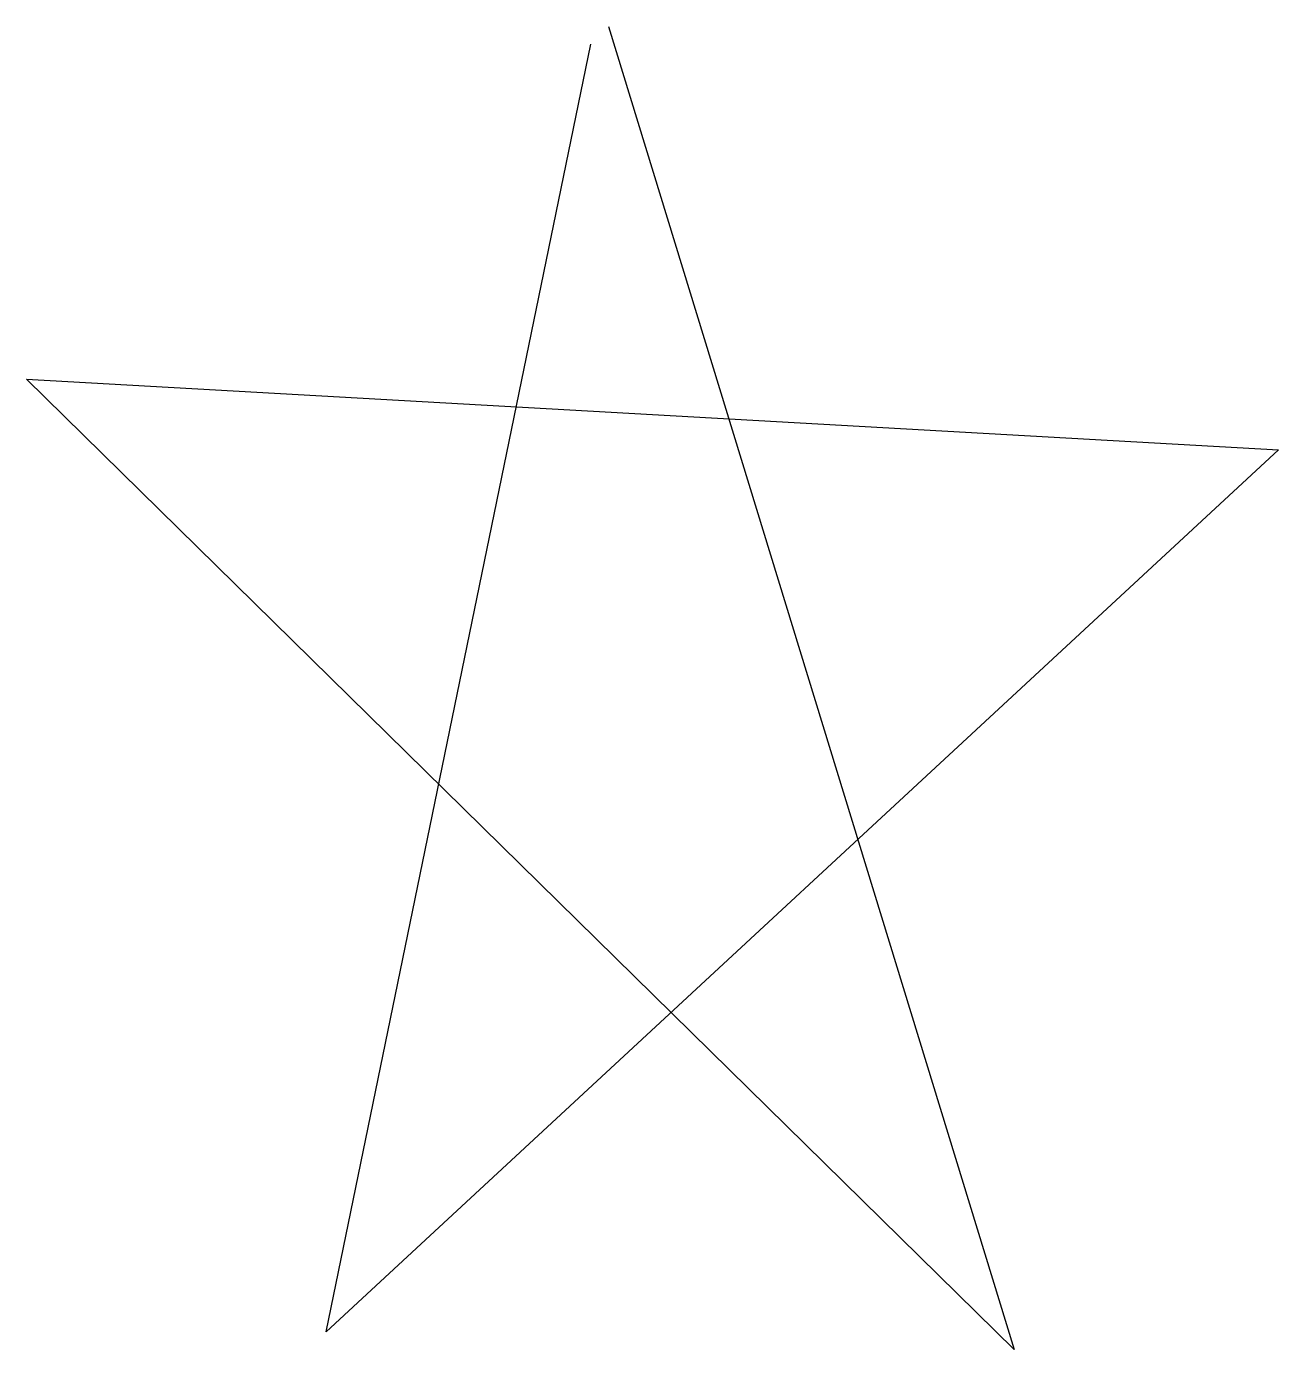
# Model space of a CAD drawing. Header units: metres. Extents: x 78.14 to 80.14, y 118.89 to 121.
import ezdxf

# ---------------------------------------------------------------- set-up
doc = ezdxf.new("R2010")
doc.units = ezdxf.units.M

# ---------------------------------------------------------------- blocks, each defined once
blk = doc.blocks.new('STAR')
for p, q in [((-0.0281, 1.0415), (0.6192, -1.0696)), ((-0.4785, -1.0415), (-0.0563, 1.0133)), ((0.6192, -1.0696), (-0.957, 0.4785)), ((-0.957, 0.4785), (1.0415, 0.3659)), ((1.0415, 0.3659), (-0.4785, -1.0415))]:
    blk.add_line(p, q)

msp = doc.modelspace()

# ---------------------------------------------------------------- block references
msp.add_blockref('STAR', (79.0977, 119.9622))

doc.saveas('drawing.dxf')
